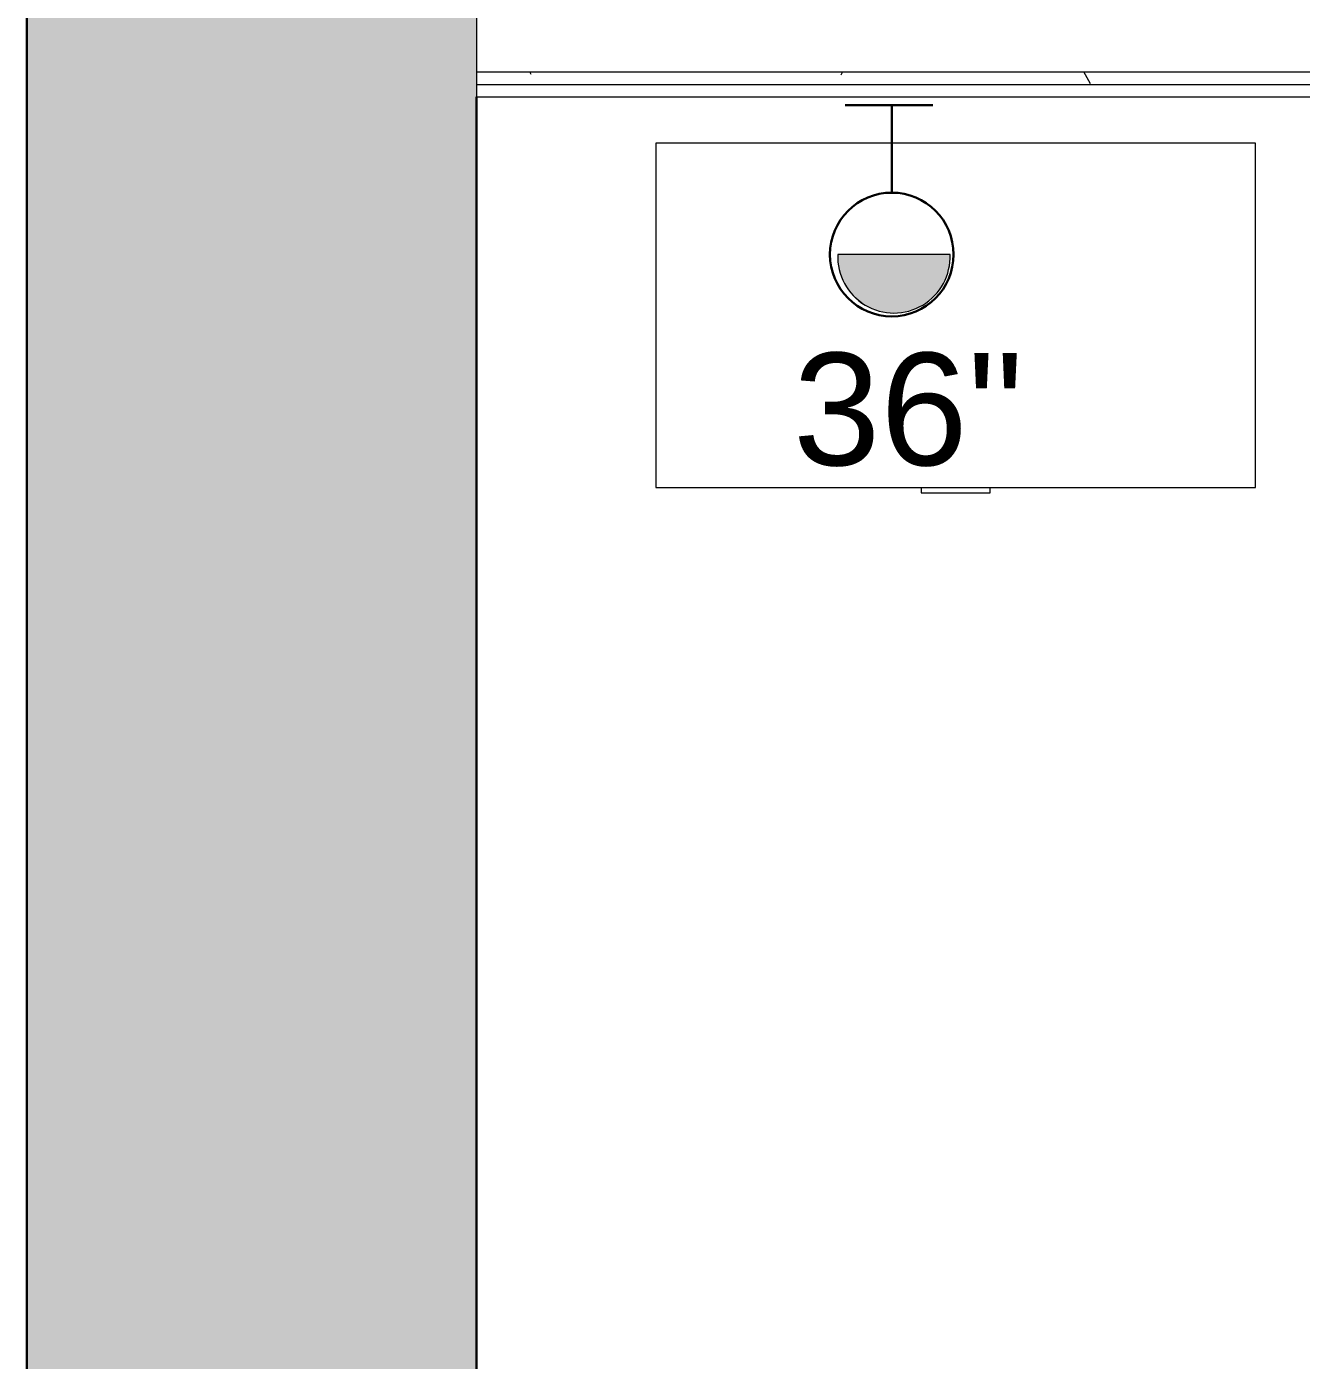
# Model space of a CAD drawing. Header units: inches. Extents: x -4688 to 1542, y -3558 to 978.
# Drawn here: x -1035.1 to -984, y -386.1 to -332.7 of the extents above; entities that cross this region are included whole.
import ezdxf

# ---------------------------------------------------------------- set-up
doc = ezdxf.new("R2010")
doc.units = ezdxf.units.IN
doc.header["$MEASUREMENT"] = 0
for name, color, linetype, lineweight in [('A-ANNO-NOTE', 131, 'Continuous', 40), ('A-WALL', 113, 'Continuous', 18), ('A-WALL-PATT', 111, 'Continuous', 18), ('I-FURN', 30, 'Continuous', 9), ('I-WALL', 2, 'Continuous', 18)]:
    doc.layers.add(name, color=color, linetype=linetype, lineweight=lineweight)
doc.styles.add('Swis721 Lt BT', font='swissl.ttf', dxfattribs={"height": 4.5})
pattern_1 = [(0, (0, 0), (15.36, 3.84), [0.634, -10.886, 0.634, -10.886, -61.44]), (0, (0, 0), (15.36, 3.84), [-23.04, 0.634, -22.406, 0.634, -10.886, -26.88]), (0, (0, 0), (15.36, 3.84), [-57.6, 0.634, -7.046, 0.634, -18.566]), (120, (5.76, 1.92), (-11.005538, 11.38215), [0.634, -10.886, 0.634, -10.886, -61.44]), (120, (5.76, 1.92), (-11.005538, 11.38215), [-23.04, 0.634, -22.406, 0.634, -10.886, -26.88]), (120, (5.76, 1.92), (-11.005538, 11.38215), [-57.6, 0.634, -7.046, 0.634, -18.566]), (240, (7.68, 9.6), (-4.354462, -15.22215), [0.634, -10.886, 0.634, -10.886, -61.44]), (240, (7.68, 9.6), (-4.354462, -15.22215), [-23.04, 0.634, -22.406, 0.634, -10.886, -26.88]), (240, (7.68, 9.6), (-4.354462, -15.22215), [-57.6, 0.634, -7.046, 0.634, -18.566])]

# ---------------------------------------------------------------- blocks, each defined once
blk = doc.blocks.new('Bed_Side_Table_5122 - T-4-6544423-1st Floor Power _ Signal')
at = {"layer": 'I-FURN'}
for p, q in [((12, 3.992), (-12, 3.992)), ((-12, 3.992), (-12, -9.787)), ((12, -9.787), (12, 3.992)), ((-12, -9.787), (-1.378, -9.787)), ((-1.378, -9.787), (-1.378, -10)), ((-1.378, -9.787), (1.378, -9.787)), ((-1.378, -10), (1.378, -10)), ((1.378, -10), (1.378, -9.787)), ((1.378, -9.787), (12, -9.787))]:
    blk.add_line(p, q, dxfattribs=at)

msp = doc.modelspace()

# ---------------------------------------------------------------- hatches: boundary and pattern name
at = {"layer": 'A-ANNO-NOTE', "lineweight": 9}
for points in [[(-998.151, -342.352), (-1002.601, -341.797), (-1002.603, -341.877)], [(-1002.538, -342.43), (-998.151, -342.352), (-1002.603, -341.877)], [(-998.151, -342.352), (-998.105, -341.797), (-1002.601, -341.797)], [(-998.859, -343.572), (-998.151, -342.352), (-1002.538, -342.43)], [(-1001.459, -343.849), (-1002.538, -342.43), (-1002.07, -343.344)], [(-1002.07, -343.344), (-1002.538, -342.43), (-1002.468, -342.658)], [(-1000.71, -344.111), (-998.859, -343.572), (-1002.538, -342.43)], [(-1000.71, -344.111), (-1002.538, -342.43), (-1001.459, -343.849)], [(-1002.07, -343.344), (-1002.468, -342.658), (-1002.338, -342.949)], [(-998.859, -343.572), (-998.298, -342.806), (-998.151, -342.352)], [(-998.859, -343.572), (-998.538, -343.219), (-998.298, -342.806)], [(-1001.459, -343.849), (-1002.07, -343.344), (-1001.725, -343.674)], [(-1000.154, -344.131), (-998.859, -343.572), (-1000.71, -344.111)], [(-1000.154, -344.131), (-999.996, -344.111), (-998.859, -343.572)], [(-999.996, -344.111), (-999.61, -344.013), (-998.859, -343.572)], [(-999.61, -344.013), (-999.318, -343.887), (-998.859, -343.572)], [(-999.318, -343.887), (-999.248, -343.849), (-998.859, -343.572)], [(-1000.71, -344.111), (-1001.459, -343.849), (-1001.096, -344.013)]]:
    msp.add_hatch(color=256, dxfattribs=at).paths.add_polyline_path(points, flags=0)
at = {"layer": 'A-WALL-PATT', "lineweight": 9}
h = msp.add_hatch(color=7, dxfattribs=at)
h.paths.add_polyline_path([(-1035.062, -1284.185), (-1017.062, -1284.185), (-1017.062, -1208.435), (-1020.687, -1208.435), (-1020.687, -1196.935), (-1017.062, -1196.935), (-1017.062, -1161.234), (-1035.062, -1161.234), (-1035.062, -1214.071)], flags=0)
h.paths.add_polyline_path([(-1017.062, -1119.734), (-1017.073, -1019.333), (-1017.084, -1006.801), (-1017.062, -1006.801), (-1017.062, -1003.935), (-1035.062, -1003.935), (-1035.062, -1119.734)], flags=0)
h.paths.add_polyline_path([(-1017.062, -962.435), (-1017.062, -859.935), (-1035.062, -859.935), (-1035.062, -962.435)], flags=0)
h.paths.add_polyline_path([(-1017.062, -818.435), (-1017.062, -715.935), (-1035.062, -715.935), (-1035.062, -818.435)], flags=0)
h.paths.add_polyline_path([(-1017.062, -674.435), (-1017.062, -567.935), (-1035.062, -567.935), (-1035.062, -674.435)], flags=0)
h.paths.add_polyline_path([(-1035.062, -534.435), (-1017.062, -534.435), (-1017.062, -425.685), (-1035.062, -425.685), (-1035.062, -532.487)], flags=0)
h.paths.add_polyline_path([(-1017.062, -388.685), (-1017.062, -275.185), (-1035.062, -275.185), (-1035.062, -388.685)], flags=0)
h.paths.add_polyline_path([(-1017.062, -239.185), (-1017.062, -119.495), (-1035.062, -119.495), (-1035.062, -239.185)], flags=0)
h.paths.add_polyline_path([(-1035.062, -83.495), (-1017.062, -83.495), (-1017.062, 16.255), (-1035.062, 16.255), (-1035.062, -45.642)], flags=0)
h = msp.add_hatch(dxfattribs=at)
h.set_pattern_fill('FP_1', color=256, style=0, pattern_type=2)
h.set_pattern_definition(pattern_1)
h.paths.add_polyline_path([(-859.38, -334.989), (-859.38, -334.489), (-1017.062, -334.489), (-1017.062, -334.989), (-877.38, -334.989)], flags=0)
h = msp.add_hatch(dxfattribs=at)
h.set_pattern_fill('FP_1', color=256, style=0, pattern_type=2)
h.set_pattern_definition(pattern_1)
h.paths.add_polyline_path([(-859.38, -335.489), (-859.38, -334.989), (-1017.062, -334.989), (-1017.062, -335.489), (-877.38, -335.489)], flags=0)

# ---------------------------------------------------------------- linework, layer by layer
at = {"layer": 'A-ANNO-NOTE', "lineweight": 30}
for p, q in [((-998.801, -335.816), (-1002.307, -335.816)), ((-1000.437, -335.816), (-1000.437, -339.322))]:
    msp.add_line(p, q, dxfattribs=at)
at = {"layer": 'A-ANNO-NOTE', "lineweight": 9}
msp.add_line((-998.105, -341.797), (-1002.601, -341.797), dxfattribs=at)
at = {"layer": 'A-ANNO-NOTE', "lineweight": 30}
msp.add_circle((-1000.44, -341.797), 2.475, dxfattribs=at)
at = {"layer": 'A-ANNO-NOTE', "lineweight": 9}
msp.add_arc((-1000.353, -341.89), 2.25, 177.6427, 2.3573, dxfattribs=at)
at = {"layer": 'A-WALL', "color": 8, "lineweight": 30}
for p, q in [((-1035.062, -275.185), (-1035.062, -388.685)), ((-1017.062, -388.685), (-1017.062, -335.489))]:
    msp.add_line(p, q, dxfattribs=at)
at = {"layer": 'A-WALL'}
for p, q in [((-1017.062, -329.864), (-1017.062, -335.489)), ((-1017.062, -334.489), (-858.38, -334.489)), ((-1017.062, -334.989), (-859.38, -334.989))]:
    msp.add_line(p, q, dxfattribs=at)
at = {"layer": 'I-WALL'}
msp.add_line((-1017.062, -335.489), (-859.38, -335.489), dxfattribs=at)

# ---------------------------------------------------------------- block references
at = {"layer": 'I-FURN'}
msp.add_blockref('Bed_Side_Table_5122 - T-4-6544423-1st Floor Power _ Signal', (-997.88, -341.338), dxfattribs=at)

# ---------------------------------------------------------------- texts
at = {"layer": 'A-ANNO-NOTE', "lineweight": 9, "insert": (-1004.39, -345.733), "char_height": 4.5, "width": 10.302, "attachment_point": 1, "style": 'Swis721 Lt BT'}
msp.add_mtext('36"', dxfattribs=at)

doc.saveas('drawing.dxf')
